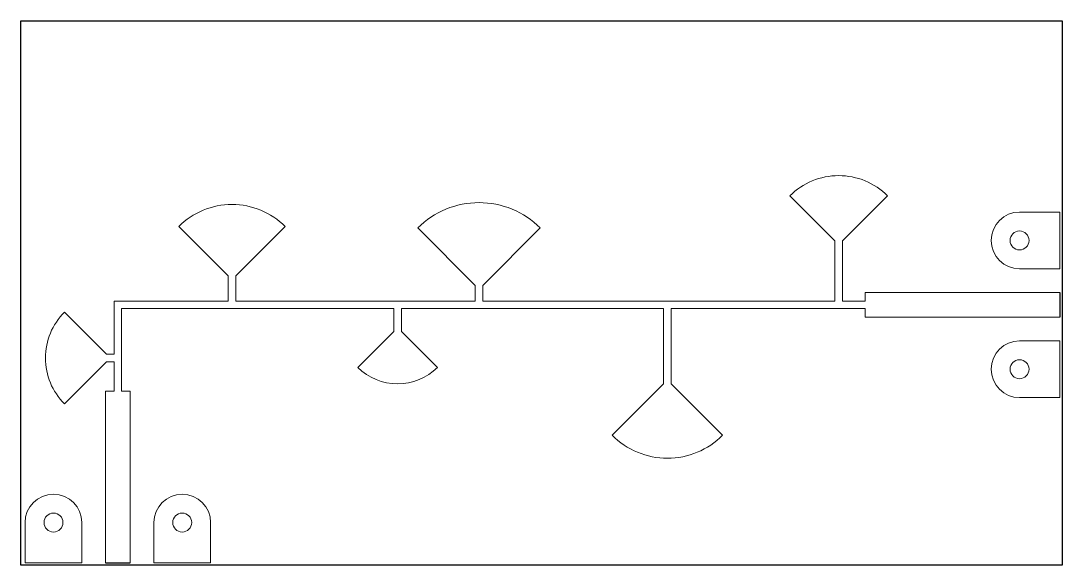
# Model space of a CAD drawing. Extents: x 0 to 22, y 0 to 11.5.
import ezdxf

# ---------------------------------------------------------------- set-up
doc = ezdxf.new("R2010")
doc.units = 0
doc.header["$MEASUREMENT"] = 0
for name, color, linetype in [('Border', 2, 'CONTINUOUS'), ('Bottom', 7, 'CONTINUOUS'), ('Drill', 7, 'CONTINUOUS'), ('Ports', 7, 'CONTINUOUS'), ('Top', 1, 'CONTINUOUS')]:
    doc.layers.add(name, color=color, linetype=linetype)

msp = doc.modelspace()

# ---------------------------------------------------------------- linework, layer by layer
at = {"layer": 'Border', "lineweight": 0}
msp.add_lwpolyline([(22, 0), (22, 11.5), (0, 11.5), (0, 0), (22, 0)], close=True, dxfattribs=at)
at = {"layer": 'Bottom', "ltscale": 100}
msp.add_lwpolyline([(0, 11.5), (22, 11.5), (22, 0), (0, 0)], close=True, dxfattribs=at)
at = {"layer": 'Drill', "lineweight": 0, "ltscale": 100}
for centre in [(21.1, 6.86), (21.1, 4.14), (0.69, 0.9), (3.41, 0.9)]:
    msp.add_circle(centre, 0.2, dxfattribs=at)
at = {"layer": 'Ports', "ltscale": 100}
for points in [[(21.95, 5.76), (21.95, 5.24)], [(1.79, 0.05), (2.31, 0.05)]]:
    msp.add_lwpolyline(points, dxfattribs=at)
at = {"layer": 'Top', "lineweight": 0}
msp.add_line((7.88, 5.42), (7.88, 5.42), dxfattribs=at)
at = {"layer": 'Top', "lineweight": 0, "flags": 128}
msp.add_lwpolyline([(21.95, 5.24), (21.95, 5.76), (17.84, 5.76), (17.84, 5.58), (17.36, 5.58), (17.36, 6.85), (18.312376, 7.802376, 0.414214), (16.247624, 7.802376), (17.2, 6.85), (17.2, 5.58), (9.76, 5.58), (9.76, 5.91), (10.974005, 7.124005, 0.414214), (8.385995, 7.124005), (9.6, 5.91), (9.6, 5.58), (4.54, 5.58), (4.54, 6.11), (5.5843, 7.1543, 0.414214), (3.3357, 7.1543), (4.38, 6.11), (4.38, 5.58), (1.97, 5.58), (1.97, 4.457079), (1.81, 4.457079), (0.921264, 5.345815, 0.414214), (0.921264, 3.408343), (1.81, 4.297079), (1.97, 4.297079), (1.97, 3.677079), (1.79, 3.677079), (1.79, 3.13), (1.79, 0.05), (2.31, 0.05), (2.31, 3.13), (2.31, 3.677079), (2.13, 3.677079), (2.13, 4.457079), (2.13, 5.42), (7.88, 5.42), (7.88, 4.94), (7.118543, 4.178543, 0.414214), (8.801457, 4.178543), (8.04, 4.94), (8.04, 5.42), (13.58, 5.42), (13.58, 3.83), (12.493274, 2.743274, 0.414214), (14.826726, 2.743274), (13.74, 3.83), (13.74, 5.42), (17.84, 5.42), (17.84, 5.24), (21.95, 5.24)], format="xyb", close=True, dxfattribs=at)
at = {"layer": 'Top', "lineweight": 0, "ltscale": 100}
for points in [[(21.95, 6.26), (21.95, 7.46), (21.1, 7.46, 1), (21.1, 6.26), (21.95, 6.26)], [(21.95, 3.54), (21.95, 4.74), (21.1, 4.74, 1), (21.1, 3.54), (21.95, 3.54)], [(0.09, 0.05), (1.29, 0.05), (1.29, 0.9, 1), (0.09, 0.9), (0.09, 0.05)], [(2.81, 0.05), (4.01, 0.05), (4.01, 0.9, 1), (2.81, 0.9), (2.81, 0.05)]]:
    msp.add_lwpolyline(points, format="xyb", close=True, dxfattribs=at)

doc.saveas('drawing.dxf')
